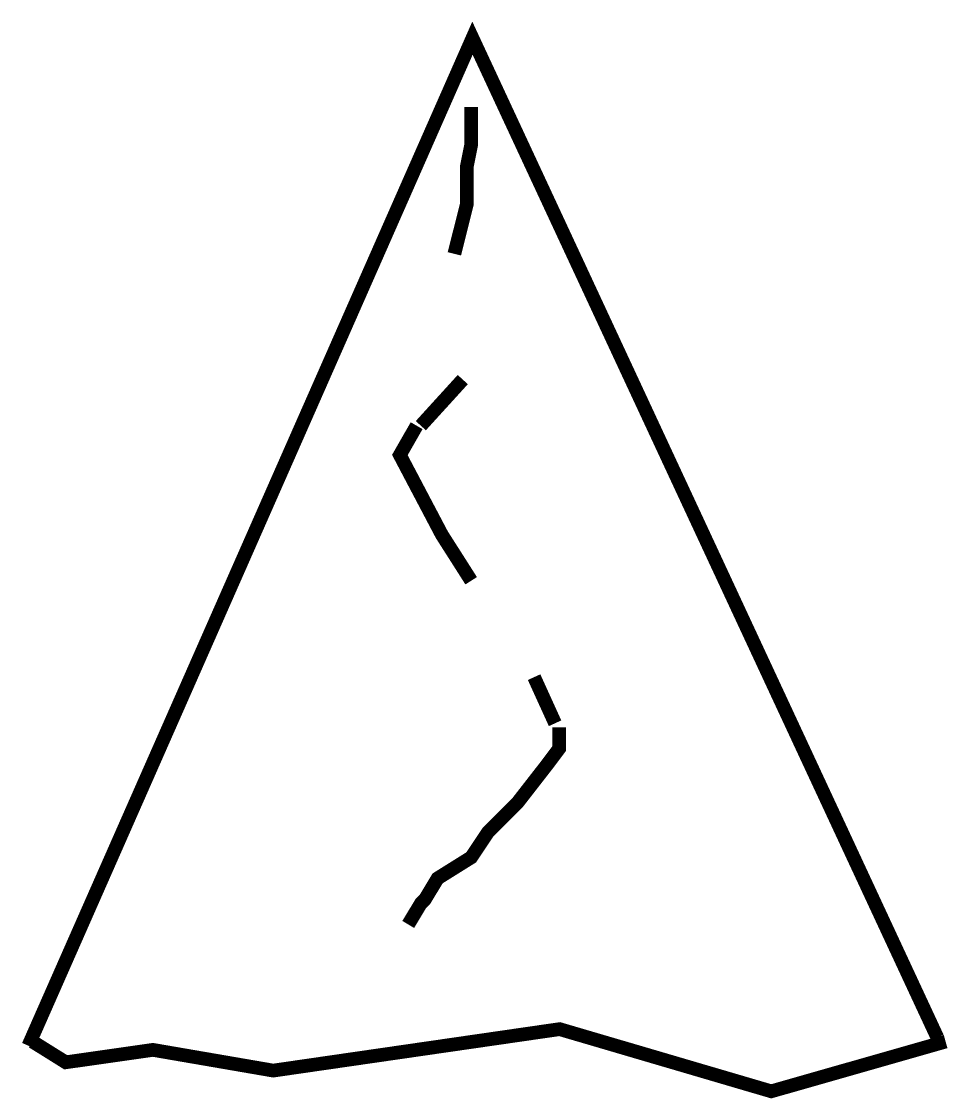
# Model space of a CAD drawing. Extents: x 0.21 to 7, y 0.09 to 7.94.
import ezdxf

# ---------------------------------------------------------------- set-up
doc = ezdxf.new("R2010")
doc.units = 0
doc.header["$MEASUREMENT"] = 0
doc.layers.get('0').update_dxf_attribs({"linetype": 'CONTINUOUS'})

msp = doc.modelspace()

# ---------------------------------------------------------------- linework, layer by layer
at = {"const_width": 0.1}
for points in [[(6.8929, 0.5319), (3.5002, 7.8232), (0.2589, 0.4714)], [(3.4907, 7.3199), (3.4907, 7.0447), (3.4601, 6.8917), (3.4601, 6.6165), (3.3682, 6.2495)], [(3.1232, 4.9956), (3.4294, 5.332)], [(3.0926, 4.9956), (2.9701, 4.7815), (3.2763, 4.2004), (3.4907, 3.864)], [(4.1031, 2.8242), (3.95, 3.1606)], [(4.1338, 2.7936), (4.1338, 2.6407), (4.0419, 2.5184), (3.8275, 2.2431), (3.6132, 2.029), (3.4907, 1.8455), (3.2457, 1.6926), (3.1538, 1.5397), (3.1232, 1.5091), (3.0314, 1.3562)], [(0.2892, 0.5017), (0.5315, 0.3504), (1.1677, 0.4412), (2.0461, 0.2899), (4.1363, 0.5925), (5.6812, 0.1386), (6.9535, 0.5017)]]:
    msp.add_lwpolyline(points, dxfattribs=at)

doc.saveas('drawing.dxf')
